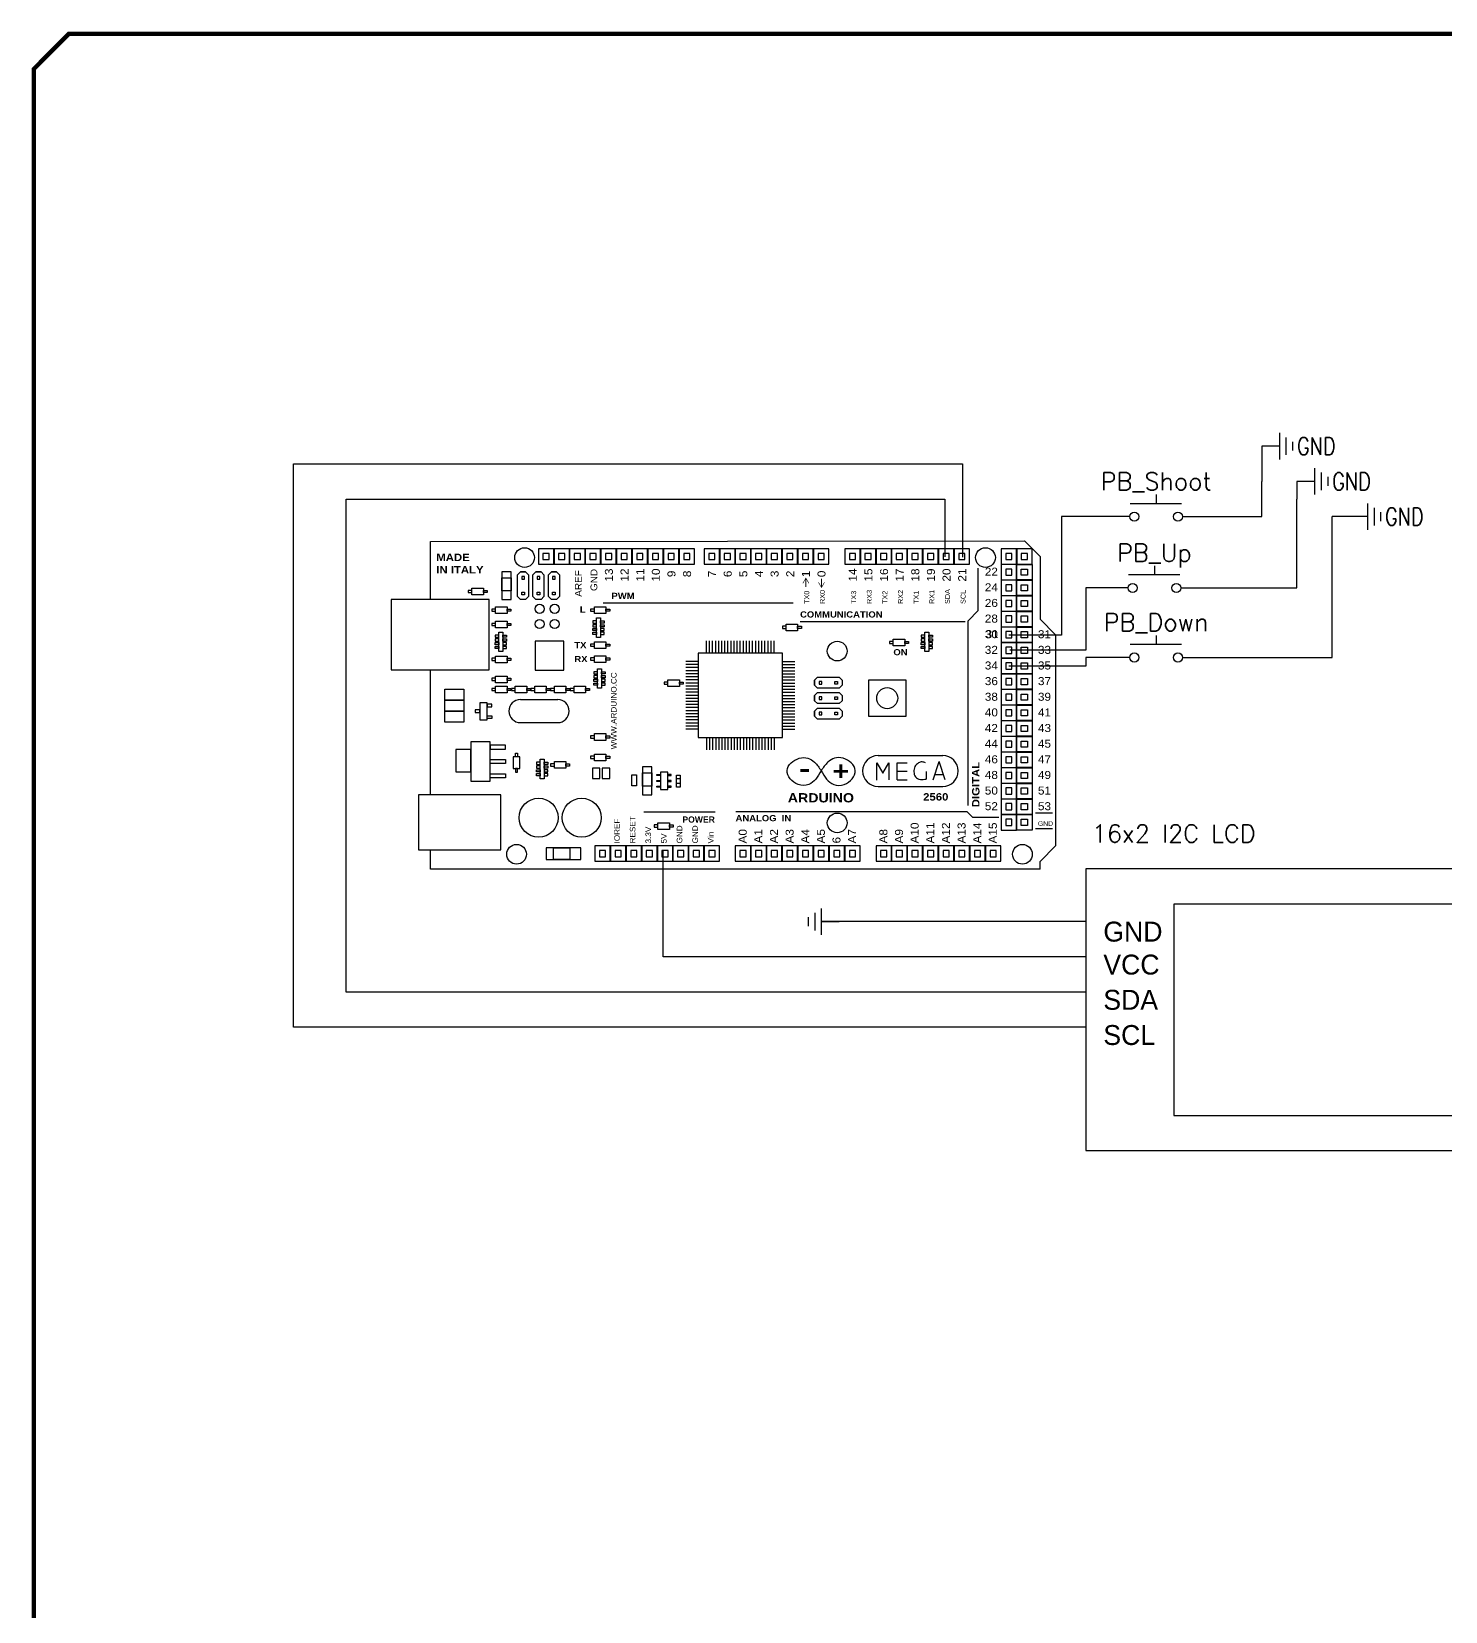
# Model space of a CAD drawing. Header units: inches. Extents: x 0 to 33.5, y 0 to 22.4.
# Drawn here: x 0.02 to 10.05, y 11.23 to 22.44 of the extents above; entities that cross this region are included whole.
import ezdxf
from ezdxf.enums import TextEntityAlignment as Align

# ---------------------------------------------------------------- set-up
doc = ezdxf.new("R2010")
doc.units = ezdxf.units.IN
doc.header["$MEASUREMENT"] = 0
for name, color, linetype in [('SYMS', 7, 'Continuous'), ('TAGS', 150, 'Continuous'), ('TITLE', 7, 'Continuous'), ('WIRES', 7, 'Continuous')]:
    doc.layers.add(name, color=color, linetype=linetype)
doc.styles.add('ITALIC', font='ITALIC')
doc.styles.add('SIMPLEX', font='SIMPLEX')
doc.styles.add('WD', font='romans.shx')

# ---------------------------------------------------------------- blocks, each defined once
blk = doc.blocks.new('NO_NUM_acade_title')
at = {"layer": 'TITLE', "const_width": 0.0312}
blk.add_lwpolyline([(30.594, 0.281), (30.594, 22.177), (30.344, 22.427), (0.281, 22.427), (0.031, 22.177), (0.031, 0.281), (0.281, 0.031), (30.344, 0.031)], close=True, dxfattribs=at)
at = {"layer": 'TITLE', "color": 1, "style": 'ITALIC'}
for tag, height, p in [('TITLE#1', 0.125, (32.156, 3.406)), ('TITLE#2', 0.125, (32.156, 3.204)), ('TITLE#3', 0.125, (32.156, 3.001)), ('TITLE#4', 0.125, (32.156, 2.799)), ('DWG#', 0.2, (32.156, 0.826))]:
    blk.add_attdef(tag, text='', height=height, dxfattribs=at).set_placement(p, align=Align.CENTER)
at = {"layer": 'TITLE', "color": 1, "style": 'SIMPLEX'}
blk.add_attdef('CAD#', (30.826, 1.958), '', height=0.0938, rotation=90, dxfattribs=at)
at = {"layer": 'TITLE', "color": 1}
for tag, p, height, style in [('ENGINEER', (31.237, 1.958), 0.0938, 'ITALIC'), ('CHKDBY', (32.424, 1.958), 0.0938, 'ITALIC'), ('JOB#', (31.464, 1.644), 0.0938, 'SIMPLEX'), ('DRAWNBY', (32.494, 1.644), 0.0938, 'ITALIC'), ('SCALE', (31.353, 1.344), 0.0938, 'SIMPLEX'), ('DATE', (32.408, 1.344), 0.0938, 'SIMPLEX'), ('SHTS', (32.532, 0.25), 0.2, 'ITALIC')]:
    blk.add_attdef(tag, p, '', height=height, dxfattribs=dict(at, style=style))
at = {"layer": 'TITLE', "color": 1, "style": 'ITALIC'}
blk.add_attdef('SH#', text='', height=0.2, dxfattribs=at).set_placement((31.881, 0.25), align=Align.RIGHT)
at = {"layer": 'TITLE', "color": 7, "flags": 9}
blk.add_attdef('WD_TB', (31.219, 0.031), '', height=0.125, dxfattribs=at)
blk = doc.blocks.new('ARDUINO MEGA 2560 R3')
for p, q in [((89.03, 42.02), (89.03, 48.92)), ((14.16, 47.84), (14.64, 48.31)), ((14.16, 44.29), (14.16, 47.84)), ((15.48, 48.31), (15.96, 47.84)), ((15.96, 47.84), (15.96, 44.29)), ((16.67, 47.84), (17.15, 48.31)), ((16.67, 44.29), (16.67, 47.84)), ((17.98, 48.31), (18.46, 47.84)), ((18.46, 47.84), (18.46, 44.29)), ((19.18, 47.84), (19.66, 48.31)), ((19.18, 44.29), (19.18, 47.84)), ((20.49, 48.31), (20.97, 47.84)), ((20.97, 47.84), (20.97, 44.29)), ((14.64, 43.81), (14.16, 44.29)), ((15.48, 43.81), (14.64, 43.81)), ((15.96, 44.29), (15.48, 43.81)), ((17.15, 43.81), (16.67, 44.29)), ((17.98, 43.81), (17.15, 43.81)), ((18.46, 44.29), (17.98, 43.81)), ((19.66, 43.81), (19.18, 44.29)), ((20.49, 43.81), (19.66, 43.81)), ((20.97, 44.29), (20.49, 43.81)), ((28.07, 43.27), (58.96, 43.27)), ((87.38, 40.37), (89.03, 42.02)), ((60.09, 40.23), (86.87, 40.23)), ((87.38, 10.34), (87.38, 40.37)), ((44.86, 35.09), (44.86, 37.09)), ((45.36, 35.09), (45.36, 37.09)), ((45.86, 35.09), (45.86, 37.09)), ((46.36, 35.09), (46.36, 37.09)), ((46.86, 35.09), (46.86, 37.09)), ((47.36, 35.09), (47.36, 37.09)), ((47.86, 35.09), (47.86, 37.09)), ((48.36, 35.09), (48.36, 37.09)), ((48.86, 35.09), (48.86, 37.09)), ((49.36, 35.09), (49.36, 37.09)), ((49.86, 35.09), (49.86, 37.09)), ((50.36, 35.09), (50.36, 37.09)), ((50.86, 35.09), (50.86, 37.09)), ((51.36, 35.09), (51.36, 37.09)), ((51.86, 35.09), (51.86, 37.09)), ((52.36, 35.09), (52.36, 37.09)), ((52.86, 35.09), (52.86, 37.09)), ((53.36, 35.09), (53.36, 37.09)), ((53.86, 35.09), (53.86, 37.09)), ((54.36, 35.09), (54.36, 37.09)), ((54.86, 35.09), (54.86, 37.09)), ((55.36, 35.09), (55.36, 37.09)), ((55.86, 35.09), (55.86, 37.09)), ((43.53, 33.75), (41.53, 33.75)), ((57.2, 33.75), (59.2, 33.75)), ((43.53, 33.25), (41.53, 33.25)), ((43.53, 32.75), (41.53, 32.75)), ((43.53, 32.25), (41.53, 32.25)), ((43.53, 31.75), (41.53, 31.75)), ((43.53, 31.25), (41.53, 31.25)), ((57.2, 33.25), (59.2, 33.25)), ((57.2, 32.75), (59.2, 32.75)), ((57.2, 32.25), (59.2, 32.25)), ((57.2, 31.75), (59.2, 31.75)), ((57.2, 31.25), (59.2, 31.25)), ((62.41, 30.72), (62.89, 31.19)), ((62.89, 31.19), (66.43, 31.19)), ((66.43, 31.19), (66.91, 30.72)), ((43.53, 30.75), (41.53, 30.75)), ((43.53, 30.25), (41.53, 30.25)), ((43.53, 29.75), (41.53, 29.75)), ((43.53, 29.25), (41.53, 29.25)), ((43.53, 28.75), (41.53, 28.75)), ((43.53, 28.25), (41.53, 28.25)), ((57.2, 30.75), (59.2, 30.75)), ((57.2, 30.25), (59.2, 30.25)), ((57.2, 29.75), (59.2, 29.75)), ((57.2, 29.25), (59.2, 29.25)), ((57.2, 28.75), (59.2, 28.75)), ((57.2, 28.25), (59.2, 28.25)), ((62.89, 29.4), (62.41, 29.88)), ((62.41, 28.21), (62.89, 28.69)), ((66.43, 29.4), (62.89, 29.4)), ((62.89, 28.69), (66.43, 28.69)), ((66.91, 29.88), (66.43, 29.4)), ((66.43, 28.69), (66.91, 28.21)), ((66.91, 30.72), (66.91, 29.88)), ((14.64, 27.56), (20.69, 27.56)), ((43.53, 27.75), (41.53, 27.75)), ((43.53, 27.25), (41.53, 27.25)), ((43.53, 26.75), (41.53, 26.75)), ((43.53, 26.25), (41.53, 26.25)), ((43.53, 25.75), (41.53, 25.75)), ((57.2, 27.75), (59.2, 27.75)), ((57.2, 27.25), (59.2, 27.25)), ((57.2, 26.75), (59.2, 26.75)), ((57.2, 26.25), (59.2, 26.25)), ((57.2, 25.75), (59.2, 25.75)), ((62.89, 26.9), (62.41, 27.38)), ((62.41, 25.7), (62.89, 26.18)), ((66.43, 26.9), (62.89, 26.9)), ((62.89, 26.18), (66.43, 26.18)), ((66.91, 27.38), (66.43, 26.9)), ((66.43, 26.18), (66.91, 25.7)), ((66.91, 28.21), (66.91, 27.38)), ((66.91, 25.7), (66.91, 24.87)), ((14.64, 23.82), (20.69, 23.82)), ((43.53, 25.25), (41.53, 25.25)), ((43.53, 24.75), (41.53, 24.75)), ((43.53, 24.25), (41.53, 24.25)), ((43.53, 23.75), (41.53, 23.75)), ((43.53, 23.25), (41.53, 23.25)), ((57.2, 25.25), (59.2, 25.25)), ((57.2, 24.75), (59.2, 24.75)), ((57.2, 24.25), (59.2, 24.25)), ((57.2, 23.75), (59.2, 23.75)), ((57.2, 23.25), (59.2, 23.25)), ((62.89, 24.39), (62.41, 24.87)), ((66.43, 24.39), (62.89, 24.39)), ((66.91, 24.87), (66.43, 24.39)), ((43.53, 22.75), (41.53, 22.75)), ((44.86, 21.41), (44.86, 19.41)), ((45.36, 21.41), (45.36, 19.41)), ((45.86, 21.41), (45.86, 19.41)), ((46.36, 21.41), (46.36, 19.41)), ((46.86, 21.41), (46.86, 19.41)), ((47.36, 21.41), (47.36, 19.41)), ((47.86, 21.41), (47.86, 19.41)), ((48.36, 21.41), (48.36, 19.41)), ((48.86, 21.41), (48.86, 19.41)), ((49.36, 21.41), (49.36, 19.41)), ((49.86, 21.41), (49.86, 19.41)), ((50.36, 21.41), (50.36, 19.41)), ((50.86, 21.41), (50.86, 19.41)), ((51.36, 21.41), (51.36, 19.41)), ((51.86, 21.41), (51.86, 19.41)), ((52.36, 21.41), (52.36, 19.41)), ((52.86, 21.41), (52.86, 19.41)), ((53.36, 21.41), (53.36, 19.41)), ((53.86, 21.41), (53.86, 19.41)), ((54.36, 21.41), (54.36, 19.41)), ((54.86, 21.41), (54.86, 19.41)), ((55.36, 21.41), (55.36, 19.41)), ((55.86, 21.41), (55.86, 19.41)), ((57.2, 22.75), (59.2, 22.75)), ((72.74, 18.46), (83.27, 18.46)), ((72.53, 14.48), (72.53, 17.31)), ((72.53, 17.31), (73.51, 15.61)), ((73.51, 15.61), (74.49, 17.31)), ((74.49, 17.31), (74.49, 14.53)), ((75.83, 14.53), (75.83, 17.31)), ((75.83, 17.31), (77.49, 17.31)), ((75.83, 15.92), (77.49, 15.92)), ((80.55, 15.87), (80.55, 14.65)), ((81.68, 14.53), (82.67, 17.48)), ((81.97, 15.4), (83.36, 15.4)), ((83.65, 14.53), (82.67, 17.48)), ((72.74, 13.46), (83.27, 13.46)), ((75.83, 14.53), (77.49, 14.53)), ((34.67, 9.33), (46.3, 9.33)), ((49.64, 9.4), (87.17, 9.4)), ((87.17, 9.4), (88.11, 8.45)), ((88.11, 8.45), (92.38, 8.45)), ((98.34, 9.17), (101.08, 9.17)), ((98.34, 6.63), (101.08, 6.63))]:
    blk.add_line(p, q)
at = {"color": 1}
for points in [[(0, 43.82), (0, 53.23), (0, 53.23), (96.52, 53.34), (96.52, 53.34), (99.06, 50.8), (99.06, 50.8), (99.06, 40.64), (99.06, 40.64), (101.6, 38.1), (101.6, 38.1), (101.6, 3.81)], [(0, 12.07), (0, 32.39)], [(0, 0), (0, 3.18)], [(99.06, 0), (99.06, 1.27), (101.6, 3.81)], [(99.06, 0), (99.06, 0), (0, 0)]]:
    blk.add_lwpolyline(points, dxfattribs=at)
at = {"color": 9}
for points in [[(17.55, 49.55), (20.05, 49.55), (20.05, 52.05), (17.55, 52.05)], [(20.09, 49.55), (22.59, 49.55), (22.59, 52.05), (20.09, 52.05)], [(22.63, 49.55), (25.13, 49.55), (25.13, 52.05), (22.63, 52.05)], [(25.17, 49.55), (27.67, 49.55), (27.67, 52.05), (25.17, 52.05)], [(27.71, 49.55), (30.21, 49.55), (30.21, 52.05), (27.71, 52.05)], [(30.25, 49.55), (32.75, 49.55), (32.75, 52.05), (30.25, 52.05)], [(32.79, 49.55), (35.29, 49.55), (35.29, 52.05), (32.79, 52.05)], [(35.33, 49.55), (37.83, 49.55), (37.83, 52.05), (35.33, 52.05)], [(37.87, 49.55), (40.37, 49.55), (40.37, 52.05), (37.87, 52.05)], [(40.41, 49.55), (42.91, 49.55), (42.91, 52.05), (40.41, 52.05)], [(44.47, 49.55), (46.97, 49.55), (46.97, 52.05), (44.47, 52.05)], [(47.01, 49.55), (49.51, 49.55), (49.51, 52.05), (47.01, 52.05)], [(49.55, 49.55), (52.05, 49.55), (52.05, 52.05), (49.55, 52.05)], [(52.09, 49.55), (54.59, 49.55), (54.59, 52.05), (52.09, 52.05)], [(54.63, 49.55), (57.13, 49.55), (57.13, 52.05), (54.63, 52.05)], [(57.17, 49.55), (59.67, 49.55), (59.67, 52.05), (57.17, 52.05)], [(59.71, 49.55), (62.21, 49.55), (62.21, 52.05), (59.71, 52.05)], [(62.25, 49.55), (64.75, 49.55), (64.75, 52.05), (62.25, 52.05)], [(67.33, 49.55), (69.83, 49.55), (69.83, 52.05), (67.33, 52.05)], [(69.87, 49.55), (72.37, 49.55), (72.37, 52.05), (69.87, 52.05)], [(72.41, 49.55), (74.91, 49.55), (74.91, 52.05), (72.41, 52.05)], [(74.95, 49.55), (77.45, 49.55), (77.45, 52.05), (74.95, 52.05)], [(77.49, 49.55), (79.99, 49.55), (79.99, 52.05), (77.49, 52.05)], [(80.03, 49.55), (82.53, 49.55), (82.53, 52.05), (80.03, 52.05)], [(82.57, 49.55), (85.07, 49.55), (85.07, 52.05), (82.57, 52.05)], [(85.11, 49.55), (87.61, 49.55), (87.61, 52.05), (85.11, 52.05)], [(92.73, 49.55), (95.23, 49.55), (95.23, 52.05), (92.73, 52.05)], [(95.27, 49.55), (97.77, 49.55), (97.77, 52.05), (95.27, 52.05)], [(18.3, 50.3), (19.3, 50.3), (19.3, 51.3), (18.3, 51.3)], [(20.84, 50.3), (21.84, 50.3), (21.84, 51.3), (20.84, 51.3)], [(23.38, 50.3), (24.38, 50.3), (24.38, 51.3), (23.38, 51.3)], [(25.92, 50.3), (26.92, 50.3), (26.92, 51.3), (25.92, 51.3)], [(28.46, 50.3), (29.46, 50.3), (29.46, 51.3), (28.46, 51.3)], [(31, 50.3), (32, 50.3), (32, 51.3), (31, 51.3)], [(33.54, 50.3), (34.54, 50.3), (34.54, 51.3), (33.54, 51.3)], [(36.08, 50.3), (37.08, 50.3), (37.08, 51.3), (36.08, 51.3)], [(38.62, 50.3), (39.62, 50.3), (39.62, 51.3), (38.62, 51.3)], [(41.16, 50.3), (42.16, 50.3), (42.16, 51.3), (41.16, 51.3)], [(45.22, 50.3), (46.22, 50.3), (46.22, 51.3), (45.22, 51.3)], [(47.76, 50.3), (48.76, 50.3), (48.76, 51.3), (47.76, 51.3)], [(50.3, 50.3), (51.3, 50.3), (51.3, 51.3), (50.3, 51.3)], [(52.84, 50.3), (53.84, 50.3), (53.84, 51.3), (52.84, 51.3)], [(55.38, 50.3), (56.38, 50.3), (56.38, 51.3), (55.38, 51.3)], [(57.92, 50.3), (58.92, 50.3), (58.92, 51.3), (57.92, 51.3)], [(60.46, 50.3), (61.46, 50.3), (61.46, 51.3), (60.46, 51.3)], [(63, 50.3), (64, 50.3), (64, 51.3), (63, 51.3)], [(68.08, 50.3), (69.08, 50.3), (69.08, 51.3), (68.08, 51.3)], [(70.62, 50.3), (71.62, 50.3), (71.62, 51.3), (70.62, 51.3)], [(73.16, 50.3), (74.16, 50.3), (74.16, 51.3), (73.16, 51.3)], [(75.7, 50.3), (76.7, 50.3), (76.7, 51.3), (75.7, 51.3)], [(78.24, 50.3), (79.24, 50.3), (79.24, 51.3), (78.24, 51.3)], [(80.78, 50.3), (81.78, 50.3), (81.78, 51.3), (80.78, 51.3)], [(83.32, 50.3), (84.32, 50.3), (84.32, 51.3), (83.32, 51.3)], [(85.86, 50.3), (86.86, 50.3), (86.86, 51.3), (85.86, 51.3)], [(92.73, 47.01), (95.23, 47.01), (95.23, 49.51), (92.73, 49.51)], [(93.48, 50.3), (94.48, 50.3), (94.48, 51.3), (93.48, 51.3)], [(93.48, 47.76), (94.48, 47.76), (94.48, 48.76), (93.48, 48.76)], [(95.27, 47.01), (95.27, 49.51), (97.77, 49.51), (97.77, 47.01)], [(96.02, 50.3), (97.02, 50.3), (97.02, 51.3), (96.02, 51.3)], [(96.02, 47.76), (96.02, 48.76), (97.02, 48.76), (97.02, 47.76)], [(92.73, 44.47), (95.23, 44.47), (95.23, 46.97), (92.73, 46.97)], [(93.48, 45.22), (94.48, 45.22), (94.48, 46.22), (93.48, 46.22)], [(95.27, 44.47), (95.27, 46.97), (97.77, 46.97), (97.77, 44.47)], [(96.02, 45.22), (96.02, 46.22), (97.02, 46.22), (97.02, 45.22)], [(92.73, 41.93), (95.23, 41.93), (95.23, 44.43), (92.73, 44.43)], [(93.48, 42.68), (94.48, 42.68), (94.48, 43.68), (93.48, 43.68)], [(95.27, 41.93), (95.27, 44.43), (97.77, 44.43), (97.77, 41.93)], [(96.02, 42.68), (96.02, 43.68), (97.02, 43.68), (97.02, 42.68)], [(92.73, 39.39), (95.23, 39.39), (95.23, 41.89), (92.73, 41.89)], [(93.48, 40.14), (94.48, 40.14), (94.48, 41.14), (93.48, 41.14)], [(95.27, 39.39), (95.27, 41.89), (97.77, 41.89), (97.77, 39.39)], [(96.02, 40.14), (96.02, 41.14), (97.02, 41.14), (97.02, 40.14)], [(92.73, 36.85), (95.23, 36.85), (95.23, 39.35), (92.73, 39.35)], [(93.48, 37.6), (94.48, 37.6), (94.48, 38.6), (93.48, 38.6)], [(95.27, 36.85), (95.27, 39.35), (97.77, 39.35), (97.77, 36.85)], [(96.02, 37.6), (96.02, 38.6), (97.02, 38.6), (97.02, 37.6)], [(92.73, 34.31), (95.23, 34.31), (95.23, 36.81), (92.73, 36.81)], [(93.48, 35.06), (94.48, 35.06), (94.48, 36.06), (93.48, 36.06)], [(95.27, 34.31), (95.27, 36.81), (97.77, 36.81), (97.77, 34.31)], [(96.02, 35.06), (96.02, 36.06), (97.02, 36.06), (97.02, 35.06)], [(92.73, 31.77), (95.23, 31.77), (95.23, 34.27), (92.73, 34.27)], [(93.48, 32.52), (94.48, 32.52), (94.48, 33.52), (93.48, 33.52)], [(95.27, 31.77), (95.27, 34.27), (97.77, 34.27), (97.77, 31.77)], [(96.02, 32.52), (96.02, 33.52), (97.02, 33.52), (97.02, 32.52)], [(92.73, 29.23), (95.23, 29.23), (95.23, 31.73), (92.73, 31.73)], [(93.48, 29.98), (94.48, 29.98), (94.48, 30.98), (93.48, 30.98)], [(95.27, 29.23), (95.27, 31.73), (97.77, 31.73), (97.77, 29.23)], [(96.02, 29.98), (96.02, 30.98), (97.02, 30.98), (97.02, 29.98)], [(92.73, 26.69), (95.23, 26.69), (95.23, 29.19), (92.73, 29.19)], [(93.48, 27.44), (94.48, 27.44), (94.48, 28.44), (93.48, 28.44)], [(95.27, 26.69), (95.27, 29.19), (97.77, 29.19), (97.77, 26.69)], [(96.02, 27.44), (96.02, 28.44), (97.02, 28.44), (97.02, 27.44)], [(92.73, 24.15), (95.23, 24.15), (95.23, 26.65), (92.73, 26.65)], [(93.48, 24.9), (94.48, 24.9), (94.48, 25.9), (93.48, 25.9)], [(95.27, 24.15), (95.27, 26.65), (97.77, 26.65), (97.77, 24.15)], [(96.02, 24.9), (96.02, 25.9), (97.02, 25.9), (97.02, 24.9)], [(92.73, 21.61), (95.23, 21.61), (95.23, 24.11), (92.73, 24.11)], [(93.48, 22.36), (94.48, 22.36), (94.48, 23.36), (93.48, 23.36)], [(95.27, 21.61), (95.27, 24.11), (97.77, 24.11), (97.77, 21.61)], [(96.02, 22.36), (96.02, 23.36), (97.02, 23.36), (97.02, 22.36)], [(92.73, 19.07), (95.23, 19.07), (95.23, 21.57), (92.73, 21.57)], [(93.48, 19.82), (94.48, 19.82), (94.48, 20.82), (93.48, 20.82)], [(95.27, 19.07), (95.27, 21.57), (97.77, 21.57), (97.77, 19.07)], [(96.02, 19.82), (96.02, 20.82), (97.02, 20.82), (97.02, 19.82)], [(92.73, 16.53), (95.23, 16.53), (95.23, 19.03), (92.73, 19.03)], [(93.48, 17.28), (94.48, 17.28), (94.48, 18.28), (93.48, 18.28)], [(95.27, 16.53), (95.27, 19.03), (97.77, 19.03), (97.77, 16.53)], [(96.02, 17.28), (96.02, 18.28), (97.02, 18.28), (97.02, 17.28)], [(92.73, 13.99), (95.23, 13.99), (95.23, 16.49), (92.73, 16.49)], [(93.48, 14.74), (94.48, 14.74), (94.48, 15.74), (93.48, 15.74)], [(95.27, 13.99), (95.27, 16.49), (97.77, 16.49), (97.77, 13.99)], [(96.02, 14.74), (96.02, 15.74), (97.02, 15.74), (97.02, 14.74)], [(92.73, 11.45), (95.23, 11.45), (95.23, 13.95), (92.73, 13.95)], [(93.48, 12.2), (94.48, 12.2), (94.48, 13.2), (93.48, 13.2)], [(95.27, 11.45), (95.27, 13.95), (97.77, 13.95), (97.77, 11.45)], [(96.02, 12.2), (96.02, 13.2), (97.02, 13.2), (97.02, 12.2)], [(92.73, 8.91), (95.23, 8.91), (95.23, 11.41), (92.73, 11.41)], [(93.48, 9.66), (94.48, 9.66), (94.48, 10.66), (93.48, 10.66)], [(95.27, 8.91), (95.27, 11.41), (97.77, 11.41), (97.77, 8.91)], [(96.02, 9.66), (96.02, 10.66), (97.02, 10.66), (97.02, 9.66)], [(92.73, 6.37), (95.23, 6.37), (95.23, 8.87), (92.73, 8.87)], [(93.48, 7.12), (94.48, 7.12), (94.48, 8.12), (93.48, 8.12)], [(95.27, 6.37), (95.27, 8.87), (97.77, 8.87), (97.77, 6.37)], [(96.02, 7.12), (96.02, 8.12), (97.02, 8.12), (97.02, 7.12)], [(26.72, 1.29), (29.22, 1.29), (29.22, 3.79), (26.72, 3.79)], [(27.47, 2.04), (28.47, 2.04), (28.47, 3.04), (27.47, 3.04)], [(29.26, 1.29), (31.76, 1.29), (31.76, 3.79), (29.26, 3.79)], [(30.01, 2.04), (31.01, 2.04), (31.01, 3.04), (30.01, 3.04)], [(31.8, 1.29), (34.3, 1.29), (34.3, 3.79), (31.8, 3.79)], [(32.55, 2.04), (33.55, 2.04), (33.55, 3.04), (32.55, 3.04)], [(34.34, 1.29), (36.84, 1.29), (36.84, 3.79), (34.34, 3.79)], [(35.09, 2.04), (36.09, 2.04), (36.09, 3.04), (35.09, 3.04)], [(36.88, 1.29), (39.38, 1.29), (39.38, 3.79), (36.88, 3.79)], [(37.63, 2.04), (38.63, 2.04), (38.63, 3.04), (37.63, 3.04)], [(39.42, 1.29), (41.92, 1.29), (41.92, 3.79), (39.42, 3.79)], [(40.17, 2.04), (41.17, 2.04), (41.17, 3.04), (40.17, 3.04)], [(41.96, 1.29), (44.46, 1.29), (44.46, 3.79), (41.96, 3.79)], [(42.71, 2.04), (43.71, 2.04), (43.71, 3.04), (42.71, 3.04)], [(44.5, 1.29), (47, 1.29), (47, 3.79), (44.5, 3.79)], [(45.25, 2.04), (46.25, 2.04), (46.25, 3.04), (45.25, 3.04)], [(49.55, 1.29), (52.05, 1.29), (52.05, 3.79), (49.55, 3.79)], [(50.3, 2.04), (51.3, 2.04), (51.3, 3.04), (50.3, 3.04)], [(52.09, 1.29), (54.59, 1.29), (54.59, 3.79), (52.09, 3.79)], [(52.84, 2.04), (53.84, 2.04), (53.84, 3.04), (52.84, 3.04)], [(54.63, 1.29), (57.13, 1.29), (57.13, 3.79), (54.63, 3.79)], [(55.38, 2.04), (56.38, 2.04), (56.38, 3.04), (55.38, 3.04)], [(57.17, 1.29), (59.67, 1.29), (59.67, 3.79), (57.17, 3.79)], [(57.92, 2.04), (58.92, 2.04), (58.92, 3.04), (57.92, 3.04)], [(59.71, 1.29), (62.21, 1.29), (62.21, 3.79), (59.71, 3.79)], [(60.46, 2.04), (61.46, 2.04), (61.46, 3.04), (60.46, 3.04)], [(62.25, 1.29), (64.75, 1.29), (64.75, 3.79), (62.25, 3.79)], [(63, 2.04), (64, 2.04), (64, 3.04), (63, 3.04)], [(64.79, 1.29), (67.29, 1.29), (67.29, 3.79), (64.79, 3.79)], [(65.54, 2.04), (66.54, 2.04), (66.54, 3.04), (65.54, 3.04)], [(67.33, 1.29), (69.83, 1.29), (69.83, 3.79), (67.33, 3.79)], [(68.08, 2.04), (69.08, 2.04), (69.08, 3.04), (68.08, 3.04)], [(72.41, 1.29), (74.91, 1.29), (74.91, 3.79), (72.41, 3.79)], [(73.16, 2.04), (74.16, 2.04), (74.16, 3.04), (73.16, 3.04)], [(74.95, 1.29), (77.45, 1.29), (77.45, 3.79), (74.95, 3.79)], [(75.7, 2.04), (76.7, 2.04), (76.7, 3.04), (75.7, 3.04)], [(77.49, 1.29), (79.99, 1.29), (79.99, 3.79), (77.49, 3.79)], [(78.24, 2.04), (79.24, 2.04), (79.24, 3.04), (78.24, 3.04)], [(80.03, 1.29), (82.53, 1.29), (82.53, 3.79), (80.03, 3.79)], [(80.78, 2.04), (81.78, 2.04), (81.78, 3.04), (80.78, 3.04)], [(82.57, 1.29), (85.07, 1.29), (85.07, 3.79), (82.57, 3.79)], [(83.32, 2.04), (84.32, 2.04), (84.32, 3.04), (83.32, 3.04)], [(85.11, 1.29), (87.61, 1.29), (87.61, 3.79), (85.11, 3.79)], [(85.86, 2.04), (86.86, 2.04), (86.86, 3.04), (85.86, 3.04)], [(87.65, 1.29), (90.15, 1.29), (90.15, 3.79), (87.65, 3.79)], [(88.4, 2.04), (89.4, 2.04), (89.4, 3.04), (88.4, 3.04)], [(90.19, 1.29), (92.69, 1.29), (92.69, 3.79), (90.19, 3.79)], [(90.94, 2.04), (91.94, 2.04), (91.94, 3.04), (90.94, 3.04)]]:
    blk.add_lwpolyline(points, close=True, dxfattribs=at)
for points in [[(11.63, 43.81), (13.15, 43.81), (13.15, 48.31), (11.63, 48.31)], [(11.63, 47.35), (13.15, 47.35), (13.15, 45.22), (11.63, 45.22)], [(14.64, 48.31), (14.64, 48.31), (15.48, 48.31), (15.48, 48.31)], [(14.85, 47.54), (14.85, 47.12), (15.27, 47.12), (15.27, 47.54)], [(17.15, 48.31), (17.15, 48.31), (17.98, 48.31), (17.98, 48.31)], [(17.36, 47.54), (17.36, 47.12), (17.78, 47.12), (17.78, 47.54)], [(19.66, 48.31), (19.66, 48.31), (20.49, 48.31), (20.49, 48.31)], [(19.87, 47.54), (19.87, 47.12), (20.28, 47.12), (20.28, 47.54)], [(6.76, 45.28), (6.15, 45.28), (6.15, 44.93), (6.76, 44.93)], [(6.76, 45.64), (8.64, 45.64), (8.64, 44.56), (6.76, 44.56)], [(8.64, 45.28), (9.25, 45.28), (9.25, 44.93), (8.64, 44.93)], [(14.85, 44.59), (14.85, 45), (15.27, 45), (15.27, 44.59)], [(17.36, 44.59), (17.36, 45), (17.78, 45), (17.78, 44.59)], [(19.87, 44.59), (19.87, 45), (20.28, 45), (20.28, 44.59)], [(10.59, 42.26), (9.97, 42.26), (9.97, 41.9), (10.59, 41.9)], [(10.59, 42.61), (12.46, 42.61), (12.46, 41.53), (10.59, 41.53)], [(12.46, 42.26), (13.07, 42.26), (13.07, 41.9), (12.46, 41.9)], [(26.66, 42.26), (26.04, 42.26), (26.04, 41.91), (26.66, 41.91)], [(26.66, 42.62), (28.53, 42.62), (28.53, 41.54), (26.66, 41.54)], [(28.53, 42.26), (29.15, 42.26), (29.15, 41.91), (28.53, 41.91)], [(10.59, 39.94), (9.97, 39.94), (9.97, 39.59), (10.59, 39.59)], [(10.59, 40.3), (12.46, 40.3), (12.46, 39.22), (10.59, 39.22)], [(11.13, 38.52), (11.76, 38.52), (11.76, 35.36), (11.13, 35.36)], [(12.46, 39.94), (13.07, 39.94), (13.07, 39.59), (12.46, 39.59)], [(27.01, 40.35), (26.4, 40.35), (26.4, 39.99), (27.01, 39.99)], [(27.01, 39.73), (26.4, 39.73), (26.4, 39.38), (27.01, 39.38)], [(27.01, 38.76), (26.4, 38.76), (26.4, 39.12), (27.01, 39.12)], [(27.01, 38.15), (26.4, 38.15), (26.4, 38.5), (27.01, 38.5)], [(27.01, 40.83), (27.64, 40.83), (27.64, 37.67), (27.01, 37.67)], [(27.64, 40.35), (28.26, 40.35), (28.26, 39.99), (27.64, 39.99)], [(27.64, 39.73), (28.26, 39.73), (28.26, 39.38), (27.64, 39.38)], [(27.64, 38.76), (28.26, 38.76), (28.26, 39.12), (27.64, 39.12)], [(27.64, 38.15), (28.26, 38.15), (28.26, 38.5), (27.64, 38.5)], [(57.8, 39.47), (57.19, 39.47), (57.19, 39.12), (57.8, 39.12)], [(57.8, 39.83), (59.67, 39.83), (59.67, 38.75), (57.8, 38.75)], [(59.67, 39.47), (60.29, 39.47), (60.29, 39.12), (59.67, 39.12)], [(80.36, 38.52), (80.99, 38.52), (80.99, 35.36), (80.36, 35.36)], [(11.13, 38.04), (10.51, 38.04), (10.51, 37.68), (11.13, 37.68)], [(11.13, 37.42), (10.51, 37.42), (10.51, 37.07), (11.13, 37.07)], [(11.13, 36.45), (10.51, 36.45), (10.51, 36.81), (11.13, 36.81)], [(11.13, 35.84), (10.51, 35.84), (10.51, 36.19), (11.13, 36.19)], [(11.76, 38.04), (12.37, 38.04), (12.37, 37.68), (11.76, 37.68)], [(11.76, 37.42), (12.37, 37.42), (12.37, 37.07), (11.76, 37.07)], [(11.76, 36.45), (12.37, 36.45), (12.37, 36.81), (11.76, 36.81)], [(11.76, 35.84), (12.37, 35.84), (12.37, 36.19), (11.76, 36.19)], [(17.01, 32.36), (21.7, 32.36), (21.7, 37.04), (17.01, 37.04)], [(26.66, 36.57), (26.04, 36.57), (26.04, 36.22), (26.66, 36.22)], [(26.66, 36.93), (28.53, 36.93), (28.53, 35.85), (26.66, 35.85)], [(28.53, 36.57), (29.15, 36.57), (29.15, 36.22), (28.53, 36.22)], [(75.21, 37), (74.59, 37), (74.59, 36.65), (75.21, 36.65)], [(75.21, 37.36), (77.08, 37.36), (77.08, 36.28), (75.21, 36.28)], [(77.08, 37), (77.7, 37), (77.7, 36.65), (77.08, 36.65)], [(80.36, 38.04), (79.74, 38.04), (79.74, 37.68), (80.36, 37.68)], [(80.36, 37.42), (79.74, 37.42), (79.74, 37.07), (80.36, 37.07)], [(80.36, 36.45), (79.74, 36.45), (79.74, 36.81), (80.36, 36.81)], [(80.36, 35.84), (79.74, 35.84), (79.74, 36.19), (80.36, 36.19)], [(80.99, 38.04), (81.6, 38.04), (81.6, 37.68), (80.99, 37.68)], [(80.99, 37.42), (81.6, 37.42), (81.6, 37.07), (80.99, 37.07)], [(80.99, 36.45), (81.6, 36.45), (81.6, 36.81), (80.99, 36.81)], [(80.99, 35.84), (81.6, 35.84), (81.6, 36.19), (80.99, 36.19)], [(10.59, 34.27), (9.97, 34.27), (9.97, 33.92), (10.59, 33.92)], [(10.59, 34.63), (12.46, 34.63), (12.46, 33.55), (10.59, 33.55)], [(12.46, 34.27), (13.07, 34.27), (13.07, 33.92), (12.46, 33.92)], [(26.66, 34.33), (26.04, 34.33), (26.04, 33.97), (26.66, 33.97)], [(26.66, 34.69), (28.53, 34.69), (28.53, 33.61), (26.66, 33.61)], [(28.53, 34.33), (29.15, 34.33), (29.15, 33.97), (28.53, 33.97)], [(43.53, 21.41), (57.2, 21.41), (57.2, 35.09), (43.53, 35.09)], [(10.59, 31.02), (9.97, 31.02), (9.97, 30.66), (10.59, 30.66)], [(10.59, 31.37), (12.46, 31.37), (12.46, 30.29), (10.59, 30.29)], [(12.46, 31.02), (13.07, 31.02), (13.07, 30.66), (12.46, 30.66)], [(27.16, 32.09), (26.55, 32.09), (26.55, 31.74), (27.16, 31.74)], [(27.16, 31.48), (26.55, 31.48), (26.55, 31.12), (27.16, 31.12)], [(27.16, 30.51), (26.55, 30.51), (26.55, 30.86), (27.16, 30.86)], [(27.16, 32.58), (27.79, 32.58), (27.79, 29.41), (27.16, 29.41)], [(27.79, 32.09), (28.41, 32.09), (28.41, 31.74), (27.79, 31.74)], [(27.79, 31.48), (28.41, 31.48), (28.41, 31.12), (27.79, 31.12)], [(27.79, 30.51), (28.41, 30.51), (28.41, 30.86), (27.79, 30.86)], [(2.34, 29.24), (5.42, 29.24), (5.42, 27.46), (2.34, 27.46)], [(10.59, 29.38), (9.97, 29.38), (9.97, 29.03), (10.59, 29.03)], [(10.59, 29.74), (12.46, 29.74), (12.46, 28.66), (10.59, 28.66)], [(12.46, 29.38), (13.07, 29.38), (13.07, 29.03), (12.46, 29.03)], [(13.77, 29.38), (13.16, 29.38), (13.16, 29.03), (13.77, 29.03)], [(13.77, 29.74), (15.65, 29.74), (15.65, 28.66), (13.77, 28.66)], [(15.65, 29.38), (16.26, 29.38), (16.26, 29.03), (15.65, 29.03)], [(16.97, 29.38), (16.35, 29.38), (16.35, 29.03), (16.97, 29.03)], [(16.97, 29.74), (18.84, 29.74), (18.84, 28.66), (16.97, 28.66)], [(18.84, 29.38), (19.46, 29.38), (19.46, 29.03), (18.84, 29.03)], [(20.15, 29.38), (19.53, 29.38), (19.53, 29.03), (20.15, 29.03)], [(20.15, 29.74), (22.02, 29.74), (22.02, 28.66), (20.15, 28.66)], [(22.02, 29.38), (22.64, 29.38), (22.64, 29.03), (22.02, 29.03)], [(23.34, 29.38), (22.73, 29.38), (22.73, 29.03), (23.34, 29.03)], [(23.34, 29.74), (25.22, 29.74), (25.22, 28.66), (23.34, 28.66)], [(25.22, 29.38), (25.83, 29.38), (25.83, 29.03), (25.22, 29.03)], [(27.16, 29.89), (26.55, 29.89), (26.55, 30.25), (27.16, 30.25)], [(27.79, 29.89), (28.41, 29.89), (28.41, 30.25), (27.79, 30.25)], [(38.61, 30.41), (37.99, 30.41), (37.99, 30.06), (38.61, 30.06)], [(38.61, 30.77), (40.48, 30.77), (40.48, 29.69), (38.61, 29.69)], [(40.48, 30.41), (41.09, 30.41), (41.09, 30.06), (40.48, 30.06)], [(62.41, 29.88), (62.41, 29.88), (62.41, 30.72), (62.41, 30.72)], [(63.18, 30.09), (63.6, 30.09), (63.6, 30.51), (63.18, 30.51)], [(66.13, 30.09), (65.72, 30.09), (65.72, 30.51), (66.13, 30.51)], [(71.23, 30.79), (77.23, 30.79), (77.23, 24.79), (71.23, 24.79)], [(2.34, 27.46), (5.42, 27.46), (5.42, 25.68), (2.34, 25.68)], [(2.34, 25.68), (5.42, 25.68), (5.42, 23.9), (2.34, 23.9)], [(8.03, 25.87), (7.28, 25.87), (7.28, 25.44), (8.03, 25.44)], [(8.03, 24.29), (9.24, 24.29), (9.24, 27.01), (8.03, 27.01)], [(9.99, 26.81), (9.24, 26.81), (9.24, 26.38), (9.99, 26.38)], [(62.41, 27.38), (62.41, 27.38), (62.41, 28.21), (62.41, 28.21)], [(62.41, 24.87), (62.41, 24.87), (62.41, 25.7), (62.41, 25.7)], [(63.18, 27.58), (63.6, 27.58), (63.6, 28), (63.18, 28)], [(66.13, 27.58), (65.72, 27.58), (65.72, 28), (66.13, 28)], [(9.99, 24.49), (9.24, 24.49), (9.24, 24.93), (9.99, 24.93)], [(63.18, 25.08), (63.6, 25.08), (63.6, 25.49), (63.18, 25.49)], [(66.13, 25.08), (65.72, 25.08), (65.72, 25.49), (66.13, 25.49)], [(6.58, 14.32), (9.7, 14.32), (9.7, 20.69), (6.58, 20.69)], [(26.66, 21.67), (26.04, 21.67), (26.04, 21.31), (26.66, 21.31)], [(26.66, 22.03), (28.53, 22.03), (28.53, 20.94), (26.66, 20.94)], [(28.53, 21.67), (29.15, 21.67), (29.15, 21.31), (28.53, 21.31)], [(6.58, 19.47), (4.14, 19.47), (4.14, 15.81), (6.58, 15.81)], [(9.7, 19.49), (12.2, 19.49), (12.2, 20.16), (9.7, 20.16)], [(13.47, 18.26), (13.47, 16.39), (14.55, 16.39), (14.55, 18.26)], [(13.82, 18.26), (13.82, 18.87), (14.18, 18.87), (14.18, 18.26)], [(26.66, 18.36), (26.04, 18.36), (26.04, 18), (26.66, 18)], [(26.66, 18.71), (28.53, 18.71), (28.53, 17.63), (26.66, 17.63)], [(28.53, 18.36), (29.15, 18.36), (29.15, 18), (28.53, 18)], [(9.7, 17.84), (12.2, 17.84), (12.2, 17.17), (9.7, 17.17)], [(9.7, 15.52), (12.2, 15.52), (12.2, 14.85), (9.7, 14.85)], [(13.82, 16.39), (13.82, 15.77), (14.18, 15.77), (14.18, 16.39)], [(17.84, 17.39), (17.22, 17.39), (17.22, 17.04), (17.84, 17.04)], [(17.84, 16.78), (17.22, 16.78), (17.22, 16.42), (17.84, 16.42)], [(17.84, 15.81), (17.22, 15.81), (17.22, 16.16), (17.84, 16.16)], [(17.84, 15.19), (17.22, 15.19), (17.22, 15.55), (17.84, 15.55)], [(17.84, 17.88), (18.47, 17.88), (18.47, 14.71), (17.84, 14.71)], [(18.47, 17.39), (19.08, 17.39), (19.08, 17.04), (18.47, 17.04)], [(18.47, 16.78), (19.08, 16.78), (19.08, 16.42), (18.47, 16.42)], [(18.47, 15.81), (19.08, 15.81), (19.08, 16.16), (18.47, 16.16)], [(18.47, 15.19), (19.08, 15.19), (19.08, 15.55), (18.47, 15.55)], [(20.15, 17.13), (19.53, 17.13), (19.53, 16.77), (20.15, 16.77)], [(20.15, 17.49), (22.02, 17.49), (22.02, 16.4), (20.15, 16.4)], [(22.02, 17.13), (22.63, 17.13), (22.63, 16.77), (22.02, 16.77)], [(26.32, 14.73), (27.55, 14.73), (27.55, 16.4), (26.32, 16.4)], [(27.9, 14.73), (29.14, 14.73), (29.14, 16.4), (27.9, 16.4)], [(34.46, 12.1), (35.98, 12.1), (35.98, 16.61), (34.46, 16.61)], [(34.46, 15.64), (35.98, 15.64), (35.98, 13.51), (34.46, 13.51)], [(37.37, 12.94), (38.57, 12.94), (38.57, 15.76), (37.37, 15.76)], [(32.72, 15.34), (33.48, 15.34), (33.48, 13.56), (32.72, 13.56)], [(37.37, 15.23), (36.8, 15.23), (36.8, 15.39), (37.37, 15.39)], [(37.37, 14.28), (36.8, 14.28), (36.8, 14.43), (37.37, 14.43)], [(37.37, 13.32), (36.8, 13.32), (36.8, 13.48), (37.37, 13.48)], [(38.57, 15.23), (39.15, 15.23), (39.15, 15.39), (38.57, 15.39)], [(38.57, 14.28), (39.15, 14.28), (39.15, 14.43), (38.57, 14.43)], [(38.57, 13.32), (39.15, 13.32), (39.15, 13.48), (38.57, 13.48)], [(39.98, 15.28), (40.58, 15.28), (40.58, 13.36), (39.98, 13.36)], [(39.98, 14.76), (40.58, 14.76), (40.58, 13.91), (39.98, 13.91)], [(36.97, 7.19), (36.35, 7.19), (36.35, 6.84), (36.97, 6.84)], [(36.97, 7.55), (38.84, 7.55), (38.84, 6.47), (36.97, 6.47)], [(38.84, 7.19), (39.45, 7.19), (39.45, 6.84), (38.84, 6.84)], [(24.44, 1.58), (24.44, 3.47), (18.81, 3.47), (18.81, 1.58)], [(20.01, 1.58), (20.01, 3.47), (22.68, 3.47), (22.68, 1.58)]]:
    blk.add_lwpolyline(points, close=True)
at = {"const_width": 0.1}
for points in [[(60.96, 45.86), (60.96, 47.2), (60.52, 46.45)], [(61.06, 45.86), (61.06, 47.2), (61.5, 46.45)], [(63.5, 47.2), (63.5, 45.86), (63.06, 46.61)], [(63.6, 47.2), (63.6, 45.86), (64.04, 46.61)]]:
    blk.add_lwpolyline(points, dxfattribs=at)
at = {"color": 1}
for points in [[(-6.35, 32.39), (9.53, 32.39), (9.53, 43.82), (-6.35, 43.82)], [(-1.91, 3.18), (11.43, 3.18), (11.43, 12.07), (-1.91, 12.07)]]:
    blk.add_lwpolyline(points, close=True, dxfattribs=at)
for centre in [(15.3, 50.63), (90.2, 50.63), (66.1, 35.43), (66.1, 7.53), (14, 2.43), (96.2, 2.43)]:
    blk.add_circle(centre, 1.6, dxfattribs=at)
for centre, radius in [((17.74, 42.3), 0.737), ((20.21, 42.3), 0.737), ((17.74, 39.83), 0.737), ((20.21, 39.83), 0.737), ((74.23, 27.79), 1.71), ((17.59, 8.37), 3.17), ((24.59, 8.37), 3.17)]:
    blk.add_circle(centre, radius)
for centre, radius, start, end in [((14.64, 25.69), 1.87, 90, 270), ((20.69, 25.69), 1.87, 270, 90), ((72.74, 15.96), 2.5, 90, 270), ((83.27, 15.96), 2.5, 270, 90)]:
    blk.add_arc(centre, radius, start, end)
for points in [[(63.5, 16), (62.4, 17.41), (61.34, 18.03), (59.93, 18.03), (57.95, 16.05), (59.76, 13.76), (61.47, 13.76), (63.5, 16)], [(63.5, 16), (64.6, 17.41), (65.66, 18.03), (67.07, 18.03), (69.05, 16.05), (67.24, 13.76), (65.53, 13.76), (63.5, 16)], [(80.47, 17.29), (79.93, 17.43), (79.3, 17.26), (78.73, 16.69), (78.57, 15.81), (78.8, 15), (79.63, 14.59), (80.55, 14.65)]]:
    blk.add_spline(points, degree=3)
at = {"width": 1.1}
for s, height, p in [('13', 1.3, (29.66, 46.73)), ('12', 1.3, (32.2, 46.73)), ('11', 1.3, (34.74, 46.73)), ('10', 1.3, (37.28, 46.73)), ('14', 1.3, (69.28, 46.73)), ('15', 1.3, (71.82, 46.73)), ('16', 1.3, (74.36, 46.73)), ('17', 1.3, (76.9, 46.73)), ('18', 1.3, (79.44, 46.73)), ('19', 1.3, (81.98, 46.73)), ('20', 1.3, (84.52, 46.73)), ('21', 1.3, (87.06, 46.73)), ('AREF', 1.1, (24.58, 44.26)), ('GND', 1.1, (27.12, 45.19)), ('9', 1.3, (39.82, 47.45)), ('8', 1.3, (42.36, 47.45)), ('7', 1.3, (46.42, 47.45)), ('6', 1.3, (48.96, 47.45)), ('5', 1.3, (51.5, 47.45)), ('4', 1.3, (54.04, 47.45)), ('3', 1.3, (56.58, 47.45)), ('2', 1.3, (59.12, 47.45)), ('1', 1.3, (61.66, 47.45)), ('0', 1.3, (64.2, 47.45)), ('TX0', 0.8, (61.56, 43.09)), ('RX0', 0.8, (64.1, 43.09)), ('TX3', 0.8, (69.18, 43.09)), ('RX3', 0.8, (71.72, 43.09)), ('TX2', 0.8, (74.26, 43.09)), ('RX2', 0.8, (76.8, 43.09)), ('TX1', 0.8, (79.34, 43.09)), ('RX1', 0.8, (81.88, 43.09)), ('SDA', 0.8, (84.42, 43.09)), ('SCL', 0.8, (86.96, 43.09)), ('WWW.ARDUINO.CC', 0.9, (30.25, 19.49)), ('IOREF', 0.9, (30.77, 4.19)), ('RESET', 0.9, (33.31, 4.19)), ('3.3V', 0.9, (35.85, 4.19)), ('5V', 0.9, (38.39, 4.19)), ('GND', 0.9, (40.93, 4.19)), ('GND', 0.9, (43.47, 4.19)), ('Vin', 0.9, (46.01, 4.19)), ('A0', 1.3, (51.4, 4.19)), ('A1', 1.3, (53.94, 4.19)), ('A2', 1.3, (56.48, 4.19)), ('A3', 1.3, (59.02, 4.19)), ('A4', 1.3, (61.56, 4.19)), ('A5', 1.3, (64.1, 4.19)), ('6', 1.3, (66.64, 4.19)), ('A7', 1.3, (69.18, 4.19)), ('A8', 1.3, (74.26, 4.19)), ('A9', 1.3, (76.8, 4.19)), ('A10', 1.3, (79.34, 4.19)), ('A11', 1.3, (81.88, 4.19)), ('A12', 1.3, (84.42, 4.19)), ('A13', 1.3, (86.96, 4.19)), ('A14', 1.3, (89.5, 4.19)), ('A15', 1.3, (92.04, 4.19))]:
    blk.add_text(s, height=height, rotation=90, dxfattribs=at).set_placement(p)
for s, height, p in [('22', 1.3, (90.09, 47.69)), ('24', 1.3, (90.09, 45.15)), ('26', 1.3, (90.09, 42.61)), ('28', 1.3, (90.09, 40.07)), ('30', 1.3, (90.09, 37.53)), ('31', 1.3, (98.72, 37.53)), ('32', 1.3, (90.09, 34.99)), ('33', 1.3, (98.72, 34.99)), ('34', 1.3, (90.09, 32.45)), ('35', 1.3, (98.72, 32.45)), ('36', 1.3, (90.09, 29.91)), ('37', 1.3, (98.72, 29.91)), ('38', 1.3, (90.09, 27.37)), ('39', 1.3, (98.72, 27.37)), ('40', 1.3, (90.09, 24.83)), ('41', 1.3, (98.72, 24.83)), ('42', 1.3, (90.09, 22.29)), ('43', 1.3, (98.72, 22.29)), ('44', 1.3, (90.09, 19.75)), ('45', 1.3, (98.72, 19.75)), ('46', 1.3, (90.09, 17.21)), ('47', 1.3, (98.72, 17.21)), ('48', 1.3, (90.09, 14.67)), ('49', 1.3, (98.72, 14.67)), ('50', 1.3, (90.09, 12.13)), ('51', 1.3, (98.72, 12.13)), ('52', 1.3, (90.09, 9.59)), ('53', 1.3, (98.72, 9.59)), ('GND', 0.75, (98.72, 7.05))]:
    blk.add_text(s, height=height, dxfattribs=at).set_placement(p)
at = {"attachment_point": 1}
for s, width, insert, char_height in [('{\\fArial|b1|i0|c0|p34;\\W1.1;MADE\\PIN ITALY}', 9.5124, (0.96, 51.26), 1.2), ('{\\fArial|b1|i0|c0|p34;\\W1.1;PWM}', 9.5124, (29.43, 44.91), 1), ('{\\fArial|b1|i0|c0|p34;\\W1.1;L}', 9.5124, (24.29, 42.69), 1), ('{\\fArial|b1|i0|c0|p34;\\W1.1;COMMUNICATION}', 9.5124, (60.07, 41.89), 1), ('{\\W1.1;31}', 9.5124, (90.22, 38.84), 1.3), ('{\\fArial|b1|i0|c0|p34;\\W1.1;TX}', 9.5124, (23.4, 36.91), 1), ('{\\fArial|b1|i0|c0|p34;\\W1.1;RX}', 9.5124, (23.4, 34.64), 1), ('{\\fArial|b1|i0|c0|p34;\\W1.1;ON}', 9.5124, (75.23, 35.76), 1), ('{\\W1.1;-}', 9.5124, (59.85, 18.49), 4), ('{\\fArial|b1|i0|c0|p34;\\W1.1;+}', 9.5124, (65.35, 17.46), 3), ('{\\fArial|b1|i0|c0|p34;\\W1.1;ARDUINO}', 9.5124, (58.07, 12.36), 1.5), ('{\\fArial|b1|i0|c0|p34;\\W1.1;2560}', 9.5124, (80.07, 12.36), 1.2), ('{\\fArial|b1|i0|c0|p34;POWER}', 5.4189, (40.95, 8.58), 1), ('{\\fArial|b1|i0|c0|p34;\\W1.1;ANALOG  IN}', 9.5124, (49.59, 8.8), 1)]:
    blk.add_mtext_dynamic_manual_height_columns(s, width=width, gutter_width=1, heights=[0], dxfattribs=dict(at, insert=insert, char_height=char_height))
at = {"insert": (88.02, 10.07), "char_height": 1.2, "attachment_point": 1, "rotation": 90}
blk.add_mtext_dynamic_manual_height_columns('{\\fArial|b1|i0|c0|p34;\\W1.1;DIGITAL}', width=9.5124, gutter_width=1, heights=[0], dxfattribs=at)
blk = doc.blocks.new('HPB11')
for p, q in [((0, 0.156), (0, 0.094)), ((-0.185, 0.094), (0.18, 0.094))]:
    blk.add_line(p, q)
for centre in [(-0.155, 0), (0.155, 0)]:
    blk.add_circle(centre, 0.0322)
at = {"style": 'WD', "width": 0.7}
for tag, p in [('INST', (0, 0.826)), ('LOC', (0, 0.656)), ('DESC1', (0, 0.5)), ('DESC2', (0, 0.344)), ('XREF', (0, -0.219))]:
    blk.add_attdef(tag, text='', height=0.125, dxfattribs=at).set_placement(p, align=Align.CENTER)
at = {"style": 'WD'}
blk.add_attdef('TAG1', text='', height=0.125, dxfattribs=at).set_placement((0, 0.188), align=Align.CENTER)
for tag, p in [('X2LINK', (0, 0.219)), ('X8LINK', (0, 0))]:
    blk.add_attdef(tag, p, '', height=0.01, dxfattribs=at)
for tag, p, height, flags in [('FAMILY', (0.205, 0.152), 0.01, 9), ('CONTACT', (0.205, 0.136), 0.01, 1), ('X4TERM01', (-0.188, 0), 0.0125, 1), ('X1TERM02', (0.188, 0), 0.0125, 1)]:
    blk.add_attdef(tag, p, '', height=height, dxfattribs=dict(at, flags=flags))
at = {"linetype": 'Continuous', "style": 'WD', "flags": 9}
for tag, p in [('CAT', (0.23, 0.108)), ('ASSYCODE', (0.23, 0.071)), ('MFG', (0.228, 0.089))]:
    blk.add_attdef(tag, text='', height=0.01, dxfattribs=at).set_placement(p, align=Align.CENTER)
at = {"linetype": 'Continuous', "style": 'WD', "flags": 8}
blk.add_attdef('TERM01', text='', height=0.125, dxfattribs=at).set_placement((-0.25, -0.031), align=Align.TOP_RIGHT)
blk.add_attdef('TERM02', text='', height=0.125, dxfattribs=at).set_placement((0.25, -0.031), align=Align.TOP_LEFT)
blk = doc.blocks.new('HGND2')
for p, q in [((0.125, 0), (0, 0)), ((0.125, 0.09375), (0.125, -0.09375)), ((0.171875, 0.0625), (0.171875, -0.0625)), ((0.21875, 0.03125), (0.21875, -0.03125))]:
    blk.add_line(p, q)
at = {"style": 'WD', "width": 0.8}
for tag, p in [('INST', (0.25, 0.3125)), ('LOC', (0.25, 0.15625)), ('TAG1', (0.25, 0)), ('DESC1', (0.25, -0.15625)), ('DESC2', (0.25, -0.3125))]:
    blk.add_attdef(tag, text='', height=0.125, dxfattribs=at).set_placement(p, align=Align.MIDDLE_LEFT)
at = {"style": 'WD', "flags": 1}
for tag in ['ASSYCODE', 'CAT', 'X4TERM01', 'MFG', 'FAMILY']:
    blk.add_attdef(tag, (0, 0), '', height=0.01, dxfattribs=at)
blk = doc.blocks.new('I2C LCD')
for p, q in [((-2.75, 1), (-2.75, -1)), ((-2.625, 1), (-2.75, 1)), ((2.625, 1), (-2.625, 1)), ((2.625, -1), (2.625, 1)), ((2.375, 0.75), (-2.125, 0.75)), ((-2.125, 0.75), (-2.125, -0.75)), ((2.375, -0.75), (2.375, 0.75)), ((-2.125, -0.75), (2.375, -0.75)), ((-2.75, -1), (-2.625, -1)), ((-2.625, -1), (2.625, -1))]:
    blk.add_line(p, q)
at = {"char_height": 0.1414, "attachment_point": 1}
for s, insert in [('GND', (-2.625, 0.625)), ('VCC', (-2.625, 0.391)), ('SDA', (-2.625, 0.141)), ('SCL', (-2.625, -0.109))]:
    blk.add_mtext_dynamic_manual_height_columns(s, width=0.35355, gutter_width=0.707, heights=[0], dxfattribs=dict(at, insert=insert))
at = {"style": 'WD', "width": 0.7}
for tag, p in [('INST', (2.875, 0.982)), ('LOC', (2.875, 0.812)), ('DESC1', (2.875, 0.656)), ('DESC2', (2.875, 0.5)), ('DESC3', (2.875, 0.352)), ('XREF', (2.875, -0.219))]:
    blk.add_attdef(tag, text='', height=0.125, dxfattribs=at).set_placement(p, align=Align.CENTER)
at = {"style": 'WD', "width": 0.8}
for tag, p in [('TERM01', (-2.805, 0.61)), ('TERM02', (-2.805, 0.36)), ('TERM03', (-2.805, 0.11)), ('TERM04', (-2.805, -0.14))]:
    blk.add_attdef(tag, text='', height=0.125, dxfattribs=at).set_placement(p, align=Align.TOP_RIGHT)
at = {"style": 'WD'}
for tag, p, height, flags in [('X4TERM01', (-2.75, 0.625), 0.005, 1), ('X4TERM02', (-2.75, 0.375), 0.005, 1), ('X4TERM03', (-2.75, 0.125), 0.005, 1), ('FAMILY', (3.08, 0.152), 0.01, 9), ('X4TERM04', (-2.75, -0.125), 0.005, 1)]:
    blk.add_attdef(tag, p, '', height=height, dxfattribs=dict(at, flags=flags))
blk.add_attdef('TAG1', text='', height=0.125, dxfattribs=at).set_placement((2.875, 0.188), align=Align.CENTER)
at = {"style": 'WD', "flags": 9}
for tag, p in [('CAT', (3.105, 0.108)), ('ASSYCODE', (3.105, 0.071)), ('MFG', (3.103, 0.089))]:
    blk.add_attdef(tag, text='', height=0.01, dxfattribs=at).set_placement(p, align=Align.CENTER)

msp = doc.modelspace()

# ---------------------------------------------------------------- linework, layer by layer
at = {"layer": 'WIRES'}
for p, q in [((8.75, 19.5), (8.75, 19.25)), ((1.875, 15.625), (1.875, 19.375)), ((1.875, 19.375), (6.625, 19.375)), ((6.625, 19.375), (6.625, 18.713)), ((8.75, 19), (8.75, 19.25)), ((9, 19.25), (9, 19.125)), ((2.25, 16.875), (2.25, 19.125)), ((2.25, 19.125), (6.5, 19.125)), ((6.5, 19.125), (6.5, 18.715)), ((9, 18.494), (9, 19.125)), ((7.812, 19), (7.328, 19)), ((7.328, 19), (7.328, 18.159)), ((8.188, 19), (8.75, 19)), ((9.25, 18), (9.25, 19)), ((9.375, 19), (9.25, 19)), ((7.801, 18.494), (7.501, 18.494)), ((7.501, 18.494), (7.501, 18.052)), ((8.176, 18.494), (9, 18.494)), ((7.328, 18.159), (6.953, 18.159)), ((7.501, 18.052), (6.96, 18.052)), ((7.812, 18), (7.501, 18)), ((7.501, 18), (7.501, 17.938)), ((8.188, 18), (9.25, 18)), ((7.501, 17.938), (6.954, 17.938)), ((2.25, 15.625), (2.25, 16.875)), ((4.5, 15.875), (4.5, 16.625)), ((5.75, 16.125), (5.625, 16.125)), ((7.5, 16.125), (5.75, 16.125)), ((7.5, 15.875), (4.5, 15.875)), ((1.875, 15.375), (1.875, 15.625)), ((7.5, 15.625), (2.25, 15.625)), ((7.5, 15.375), (1.875, 15.375))]:
    msp.add_line(p, q, dxfattribs=at)

# ---------------------------------------------------------------- block references
msp.add_blockref('NO_NUM_acade_title', (0, 0))
at = {"layer": 'SYMS'}
ref = msp.add_blockref('HGND2', (8.75, 19.5), dxfattribs=at)
ref.add_attrib('TAG1', 'GND', dxfattribs={"layer": 'TAGS', "height": 0.125, "style": 'WD', "width": 0.8}).set_placement((9, 19.5), align=Align.MIDDLE_LEFT)
ref = msp.add_blockref('HPB11', (8, 19), dxfattribs=at)
ref.add_attrib('TAG1', 'PB_Shoot', dxfattribs={"layer": 'TAGS', "height": 0.125, "style": 'WD'}).set_placement((8, 19.188), align=Align.CENTER)
ref = msp.add_blockref('HGND2', (9, 19.25), dxfattribs=at)
ref.add_attrib('TAG1', 'GND', dxfattribs={"layer": 'TAGS', "height": 0.125, "style": 'WD', "width": 0.8}).set_placement((9.25, 19.25), align=Align.MIDDLE_LEFT)
ref = msp.add_blockref('HGND2', (9.375, 19), dxfattribs=at)
ref.add_attrib('TAG1', 'GND', dxfattribs={"layer": 'TAGS', "height": 0.125, "style": 'WD', "width": 0.8}).set_placement((9.625, 19), align=Align.MIDDLE_LEFT)
at = {"layer": 'SYMS', "xscale": 0.04369606823555627, "yscale": 0.04369606823555627, "zscale": 0.04369606823555627}
msp.add_blockref('ARDUINO MEGA 2560 R3', (2.847, 16.497), dxfattribs=at)
at = {"layer": 'SYMS'}
ref = msp.add_blockref('HPB11', (7.988, 18.494), dxfattribs=at)
ref.add_attrib('TAG1', 'PB_Up', dxfattribs={"layer": 'TAGS', "height": 0.125, "style": 'WD'}).set_placement((7.988, 18.681), align=Align.CENTER)
ref = msp.add_blockref('HPB11', (8, 18), dxfattribs=at)
ref.add_attrib('TAG1', 'PB_Down', dxfattribs={"layer": 'TAGS', "height": 0.125, "style": 'WD'}).set_placement((8, 18.188), align=Align.CENTER)
ref = msp.add_blockref('I2C LCD', (10.25, 15.5), dxfattribs=at)
ref.add_attrib('TAG1', '16x2 I2C LCD', dxfattribs={"layer": 'TAGS', "height": 0.125, "style": 'WD'}).set_placement((8.125, 16.688), align=Align.CENTER)
at = {"layer": 'SYMS', "rotation": 180}
msp.add_blockref('HGND2', (5.75, 16.125), dxfattribs=at)

doc.saveas('drawing.dxf')
